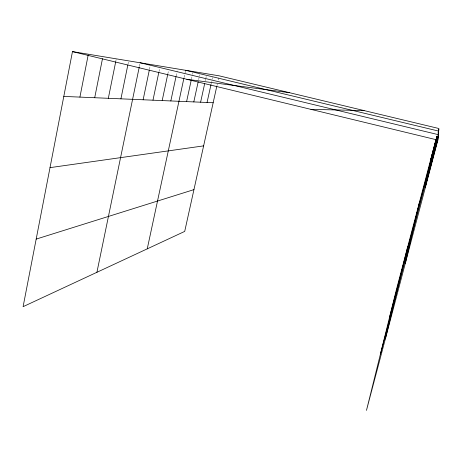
<?xml version="1.0" encoding="UTF-8"?>
<svg xmlns="http://www.w3.org/2000/svg" width="462" height="462" viewBox="0 0 462 462"><rect width="100%" height="100%" fill="white"/><g stroke="black" fill="none" stroke-linecap="round" stroke-linejoin="round"><path stroke-width="0.35" stroke-dasharray="2.31 1.73" d="M115.864 60.955L116.147 59.546M127.951 64.397L128.523 61.59M139.409 66.291L139.986 63.479M149.451 69.427L150.185 65.899M158.968 71.65L159.557 68.867M167.839 73.891L168.584 70.38M176.166 75.924L177.206 71.056M184.095 77.333L185.458 70.992M191.435 79.221L192.342 75.023M192.492 74.324L192.793 72.921M198.648 79.649L199.249 76.865M199.405 76.166L199.705 74.775M205.313 80.723L205.769 78.644M205.919 77.951L206.225 76.565M211.163 83.818L212.075 79.672M212.225 78.979L212.532 77.599M216.984 85.482L217.284 84.101M218.203 79.961L218.659 77.887M436.324 138.288L437.243 134.794M436.336 138.542L437.237 135.123M436.463 138.386L437.185 135.637M436.584 138.265L437.127 136.192M436.515 138.877L437.248 136.094M436.671 138.669L437.214 136.602M436.775 138.675L437.144 137.283"/><path stroke-width="0.69" d="M436.14 138.981L396.396 289.668L366.47 410.395L437.861 140.107L438.9 128.517L219.121 75.82L72.47 51.605L23.1 306.676L184.708 231.41L216.828 86.169M79.914 97.101L88.202 54.932M94.704 97.725L102.477 58.72M425.277 187.739L431.537 156.427M108.327 98.302L115.725 61.66M120.923 98.833L127.807 65.102M96.916 272.297L139.264 66.996M143.133 99.775L149.307 70.132M152.98 100.19L158.824 72.349M162.191 100.577L167.689 74.596M170.83 100.947L176.016 76.617M147.245 248.856L183.94 78.038M186.59 101.611L191.28 79.92M193.803 101.917L198.192 81.734M200.612 102.206L204.706 83.495M207.057 102.477L211.013 84.506M405.318 263.311L419.75 201.132M385.331 338.981L407.802 246.431M431.289 157.669L436.157 139.224M431.029 158.986L436.278 139.074M438.271 131.52L438.813 129.458M430.751 160.378L436.399 138.958M438.224 132.045L438.767 129.972M430.451 161.856L436.33 139.57M438.167 132.611L438.536 131.214M389.616 317.024L436.492 139.357M438.126 133.166L438.669 131.098L185.608 70.288M429.804 165.101L436.596 139.368M438.247 133.114L438.611 131.722M429.446 166.892L436.729 139.281M438.19 133.761L438.553 132.38M429.065 168.809L436.856 139.27M438.126 134.465L438.49 133.091M428.655 170.865L436.792 140.021M380.359 354.366L437.081 139.466M437.803 136.723L438.346 134.667L140.13 62.78M427.72 175.531L437.173 139.709M437.722 137.647L438.086 136.267M427.188 178.193L437.26 140.032M437.809 137.953L438.178 136.567M426.605 181.098L438.08 137.641M425.97 184.263L437.976 138.814M36.18 239.102L193.953 189.622M50.011 167.637L203.627 145.876M310.909 109.361L364.114 110.585M63.796 96.419L213.167 102.737M186.844 79.308L289.426 92.677M72.47 51.605L437.861 140.107"/></g></svg>
